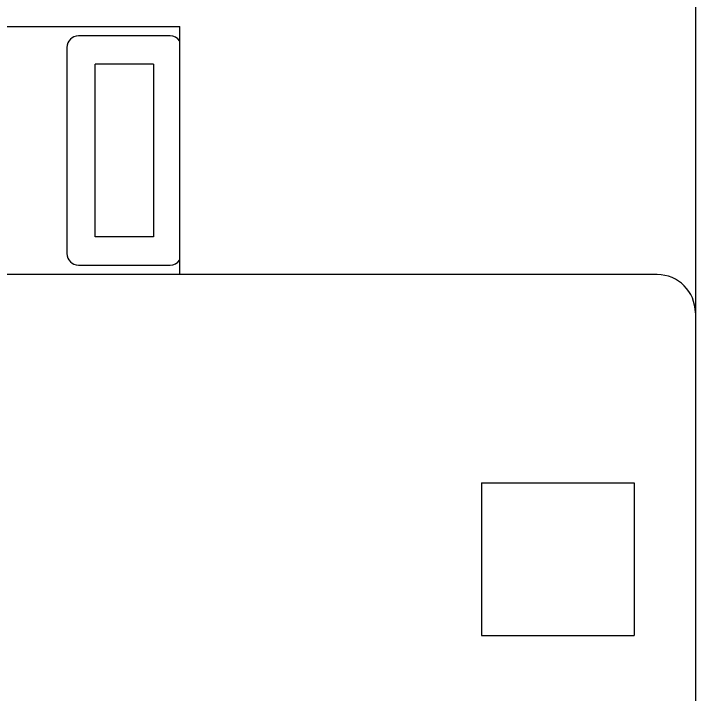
# Model space of a CAD drawing. Extents: x 0 to 420, y 0 to 297.
# Drawn here: x 176.45 to 194.3, y 216.51 to 234.33 of the extents above; entities that cross this region are included whole.
import ezdxf

# ---------------------------------------------------------------- set-up
doc = ezdxf.new("R2010")
doc.units = 0
doc.header["$LTSCALE"] = 23.1
doc.layers.add('10000_FRONT', color=7, linetype='CONTINUOUS')

msp = doc.modelspace()

# ---------------------------------------------------------------- linework, layer by layer
at = {"layer": '10000_FRONT', "color": 7, "linetype": 'CONTINUOUS'}
for p, q in [((194.3, 249), (194.3, 161)), ((166.55, 234), (180.8, 234)), ((180.8, 227.5), (180.8, 234)), ((180.55, 233.75), (178.15, 233.75)), ((177.85, 233.45), (177.85, 228.05)), ((178.587, 228.487), (178.587, 233.013)), ((180.113, 233.013), (178.587, 233.013)), ((180.113, 233.013), (180.113, 228.487)), ((180.113, 228.487), (178.587, 228.487)), ((178.15, 227.75), (180.55, 227.75)), ((193.3, 227.5), (159.8, 227.5)), ((188.7, 222.05), (188.7, 218.05)), ((188.7, 222.05), (192.7, 222.05)), ((192.7, 222.05), (192.7, 218.05)), ((188.7, 218.05), (192.7, 218.05))]:
    msp.add_line(p, q, dxfattribs=at)
for centre, radius, start, end in [((178.15, 233.45), 0.3, 90, 180), ((180.55, 233.45), 0.3, 33.5245, 90), ((178.15, 228.05), 0.3, 180, 270), ((180.55, 228.05), 0.3, 270, 326.4755), ((193.3, 226.5), 1, 0, 90)]:
    msp.add_arc(centre, radius, start, end, dxfattribs=at)

doc.saveas('drawing.dxf')
